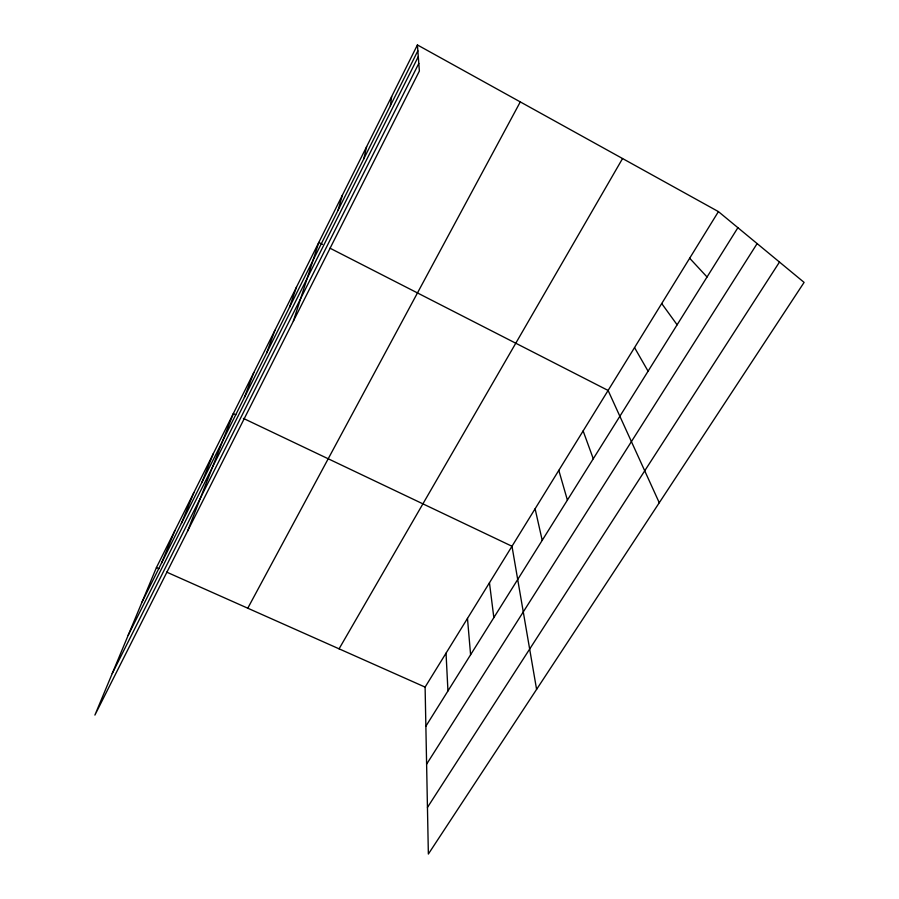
<?xml version="1.0" encoding="UTF-8"?>
<svg xmlns="http://www.w3.org/2000/svg" width="899" height="899" viewBox="0 0 899 899"><rect width="100%" height="100%" fill="white"/><g stroke="black" fill="none" stroke-linecap="round" stroke-linejoin="round"><path stroke-width="1.35" d="M390.38 105.711L391.649 96.553M363.78 158.887L366.646 146.627M337.99 210.411L342.362 195.24M293.344 321.168L318.785 242.46L322.516 244.371M289.456 307.413L296.535 287.006M266.587 353.116L274.892 330.349M244.371 397.504L253.821 372.534M187.531 531.219L233.313 413.596L235.83 414.799M201.781 482.628L213.344 453.59M181.362 523.454L193.881 492.562M161.483 563.179L174.923 530.545M417.417 44.95L156.426 567.561L94.901 715.087L419.372 71.01L417.417 44.95L718.425 211.613L804.099 282.398L428.362 854.05L425.103 687.106L718.425 211.613M142.132 601.847L417.855 50.805M128.186 635.278L418.293 56.626M112.218 673.565L418.81 63.436M247.776 608.207L520.285 101.902M339.08 648.831L622.558 158.539M425.868 726.223L737.888 227.705M426.609 764.172L757.127 243.595M427.452 807.414L779.478 262.058M156.426 567.561L158.988 568.707M166.652 572.112L425.103 687.106M243.382 418.395L511.992 546.255L536.591 689.398M329.978 248.18L608.106 390.447L659.27 502.743M689.668 258.238L707.041 276.982M661.72 303.547L677.116 324.797M634.537 347.598L648.078 371.197M583.136 430.924L593.273 458.76M558.807 470.357L567.393 500.102M535.107 508.789L542.209 540.333M489.461 582.777L493.843 617.624M467.48 618.411L470.593 654.753M446.039 653.18L447.949 690.949"/></g></svg>
